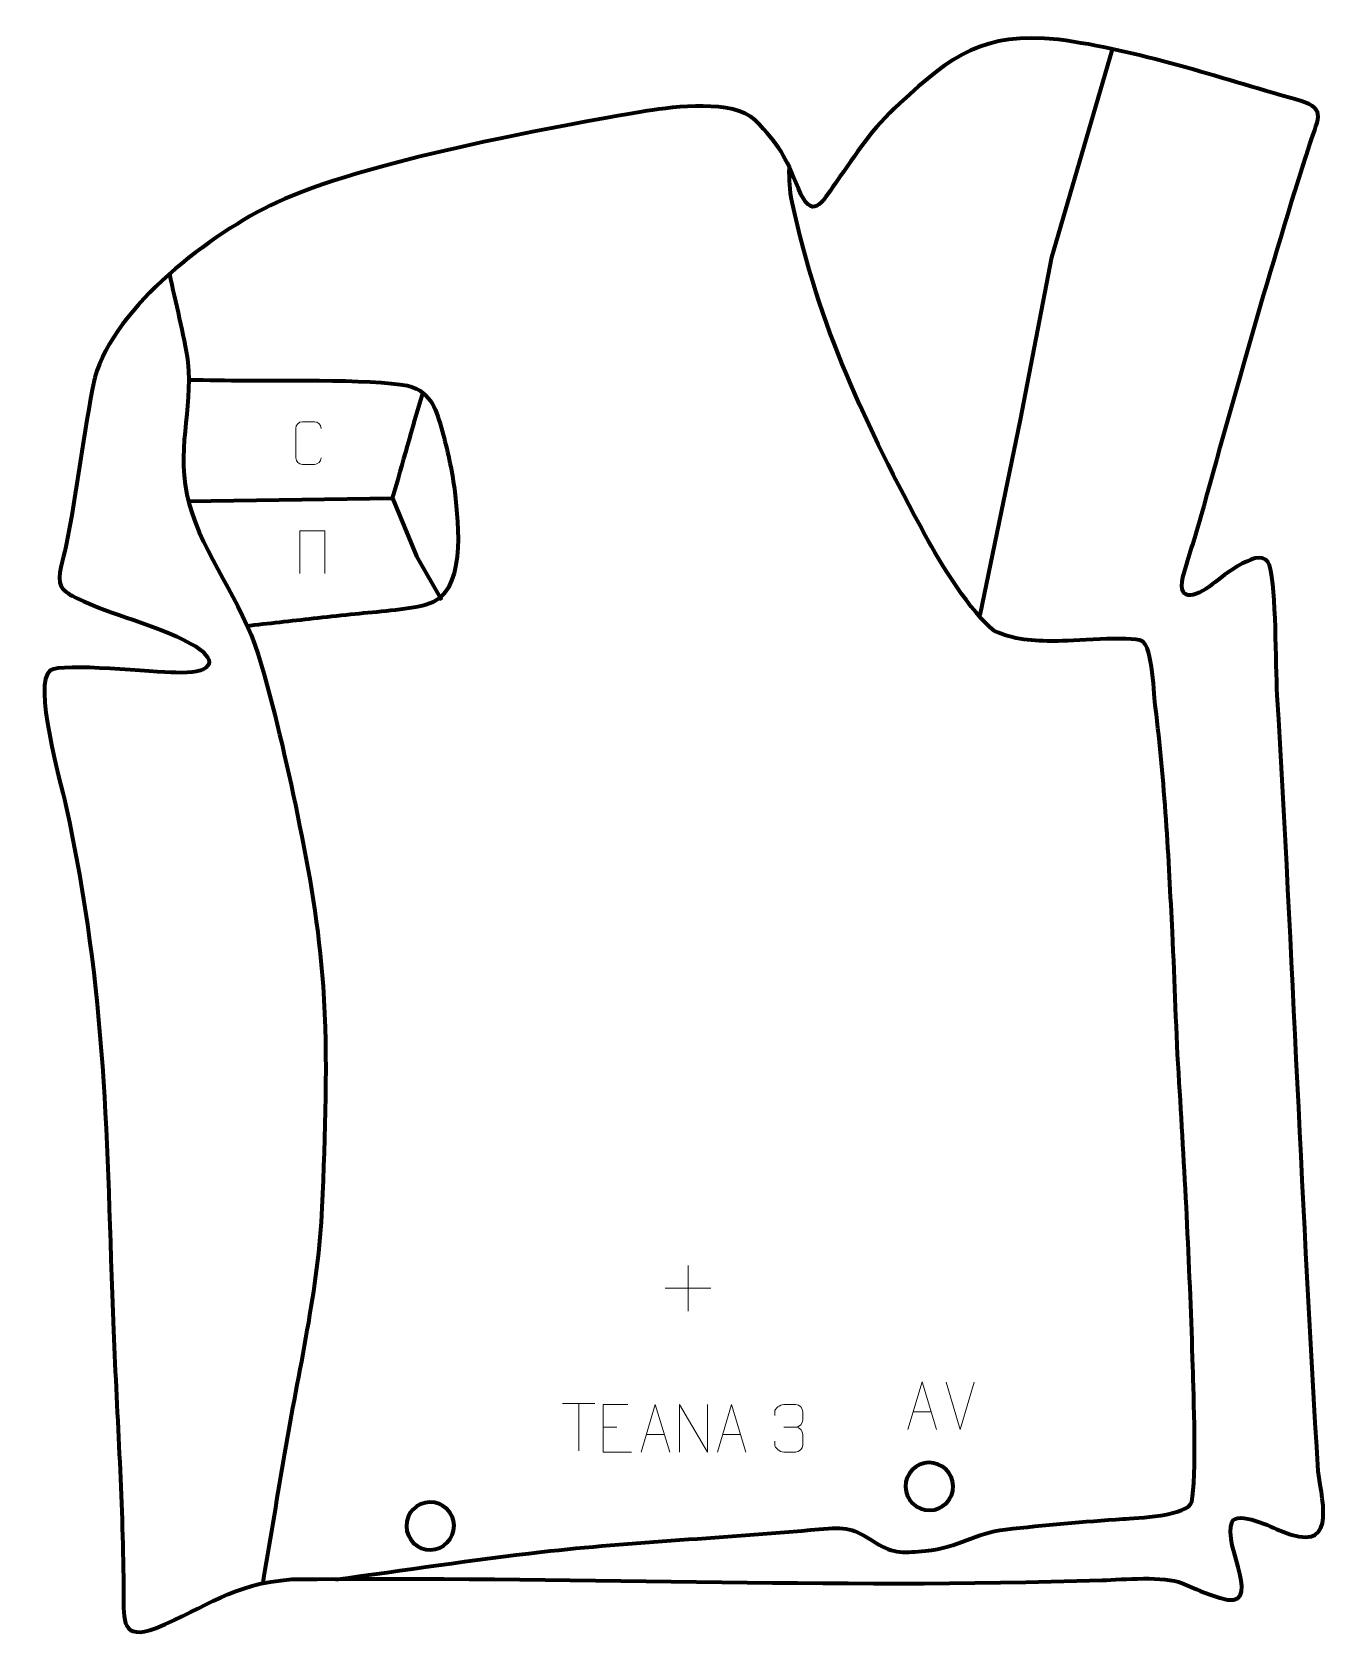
# Model space of a CAD drawing. Header units: millimetres. Extents: x -783 to -98, y 174 to 1019.
import ezdxf

# ---------------------------------------------------------------- set-up
doc = ezdxf.new("R2010")
doc.units = ezdxf.units.MM
doc.header["$MEASUREMENT"] = 0
doc.layers.add('layer 2', color=7, linetype='Continuous')
doc.layers.add('layer 3', color=7, linetype='Continuous')

msp = doc.modelspace()

# ---------------------------------------------------------------- linework, layer by layer
at = {"layer": 'layer 2', "color": 142, "lineweight": 158}
for points, knots in [([(-285.088, 712.8285), (-285.088, 712.8285), (-263.8741, 815.3358), (-263.8741, 815.3358), (-263.8741, 815.3358), (-263.8741, 815.3358), (-247.4255, 900.7877), (-247.4255, 900.7877), (-247.4255, 900.7877), (-247.4255, 900.7877), (-215.5953, 1010.044), (-215.5953, 1010.044)], [0, 0, 0, 0, 0.25, 0.25, 0.25, 0.25, 0.5, 0.5, 0.5, 0.5, 1, 1, 1, 1]), ([(-623.4926, 206.6291), (-587.6048, 211.4536), (-551.1297, 217.0367), (-515.2416, 221.1333), (-515.2416, 221.1333), (-467.6065, 226.5708), (-417.824, 228.4203), (-369.6334, 233.0635), (-369.6334, 233.0635), (-355.3494, 234.4429), (-351.8091, 233.7137), (-339.8364, 225.8889), (-339.8364, 225.8889), (-330.6038, 219.8549), (-324.1268, 220.6875), (-313.7514, 221.6889), (-313.7514, 221.6889), (-295.7987, 223.3877), (-288.0077, 231.085), (-271.7495, 232.9226), (-271.7495, 232.9226), (-251.4149, 235.2207), (-230.2707, 237.0269), (-209.879, 238.4299), (-209.879, 238.4299), (-203.3317, 238.8626), (-175.5724, 239.9978), (-173.9526, 247.4688), (-173.9526, 247.4688), (-171.2464, 259.9506), (-172.9205, 304.3698), (-173.3417, 318.3397), (-173.3417, 318.3397), (-174.8339, 367.8414), (-177.3297, 418.0832), (-180.4963, 467.5325), (-180.4963, 467.5325), (-182.121, 493.5909), (-182.7707, 520.2211), (-184.0757, 546.3813), (-184.0757, 546.3813), (-185.999, 584.9373), (-188.0412, 626.1427), (-192.9678, 664.3532), (-192.9678, 664.3532), (-193.6672, 669.7775), (-194.5166, 696.7686), (-200.0136, 699.2256), (-200.0136, 699.2256), (-206.0049, 701.9035), (-237.525, 699.2319), (-245.8793, 699.2134), (-245.8793, 699.2134), (-256.6033, 699.1897), (-267.8842, 699.7763), (-277.6288, 704.6793), (-277.6288, 704.6793), (-289.3899, 713.2903), (-306.3305, 740.8804), (-313.6554, 754.4092), (-313.6554, 754.4092), (-345.1688, 812.6114), (-369.7275, 864.205), (-383.7551, 929.6225), (-383.7551, 929.6225), (-385.2023, 936.3716), (-385.2701, 941.0243), (-385.2259, 947.8497)], [0, 0, 0, 0, 0.05555556, 0.05555556, 0.05555556, 0.05555556, 0.11111111, 0.11111111, 0.11111111, 0.11111111, 0.16666667, 0.16666667, 0.16666667, 0.16666667, 0.22222222, 0.22222222, 0.22222222, 0.22222222, 0.27777778, 0.27777778, 0.27777778, 0.27777778, 0.33333333, 0.33333333, 0.33333333, 0.33333333, 0.38888889, 0.38888889, 0.38888889, 0.38888889, 0.44444444, 0.44444444, 0.44444444, 0.44444444, 0.5, 0.5, 0.5, 0.5, 0.55555556, 0.55555556, 0.55555556, 0.55555556, 0.61111111, 0.61111111, 0.61111111, 0.61111111, 0.66666667, 0.66666667, 0.66666667, 0.66666667, 0.72222222, 0.72222222, 0.72222222, 0.72222222, 0.77777778, 0.77777778, 0.77777778, 0.77777778, 0.83333333, 0.83333333, 0.83333333, 0.83333333, 0.88888889, 0.88888889, 0.88888889, 0.88888889, 1, 1, 1, 1]), ([(-710.758, 891.9161), (-707.6768, 877.2793), (-703.1669, 860.2415), (-701.0876, 845.7394), (-701.0876, 845.7394), (-698.2853, 820.3757), (-708.0448, 798.919), (-700.3578, 771.1044), (-700.3578, 771.1044), (-693.0444, 744.642), (-672.7659, 720.0578), (-664.1429, 692.1414), (-664.1429, 692.1414), (-655.6736, 664.0056), (-649.4384, 636.5884), (-643.5098, 607.9201), (-643.5098, 607.9201), (-637.2866, 577.899), (-632.225, 548.6968), (-630.0985, 518.054), (-630.0985, 518.054), (-627.4572, 479.9851), (-629.0582, 440.1133), (-630.6406, 401.9058), (-630.6406, 401.9058), (-632.3649, 360.2684), (-643.3232, 314.6504), (-650.3261, 272.8967), (-650.3261, 272.8967), (-653.9781, 251.1238), (-657.63, 229.351), (-661.282, 207.578), (-661.282, 207.578), (-661.282, 207.578), (-661.7799, 204.609), (-661.7799, 204.609)], [0, 0, 0, 0, 0.1, 0.1, 0.1, 0.1, 0.2, 0.2, 0.2, 0.2, 0.3, 0.3, 0.3, 0.3, 0.4, 0.4, 0.4, 0.4, 0.5, 0.5, 0.5, 0.5, 0.6, 0.6, 0.6, 0.6, 0.7, 0.7, 0.7, 0.7, 0.8, 0.8, 0.8, 0.8, 1, 1, 1, 1]), ([(-700.5673, 836.4484), (-690.5736, 836.2871), (-680.58, 836.1258), (-670.5864, 835.9644), (-670.5864, 835.9644), (-653.4659, 835.7536), (-595.4491, 837.1383), (-583.0281, 832.5239), (-583.0281, 832.5239), (-571.9459, 828.4069), (-569.9268, 817.9548), (-567.0649, 807.7542), (-567.0649, 807.7542), (-564.3544, 798.0824), (-562.1207, 787.3767), (-560.8557, 777.4005), (-560.8557, 777.4005), (-559.1154, 760.709), (-554.3479, 723.7448), (-576.0566, 718.2008), (-576.0566, 718.2008), (-586.7094, 715.4803), (-601.9909, 714.5692), (-613.2344, 713.3918), (-613.2344, 713.3918), (-619.7747, 712.6833), (-626.3243, 712.0314), (-632.8616, 711.3061), (-632.8616, 711.3061), (-644.7066, 709.9701), (-656.5519, 708.6368), (-668.3951, 707.2846), (-668.3951, 707.2846), (-668.3951, 707.2846), (-669.875, 707.1155), (-669.875, 707.1155)], [0, 0, 0, 0, 0.1, 0.1, 0.1, 0.1, 0.2, 0.2, 0.2, 0.2, 0.3, 0.3, 0.3, 0.3, 0.4, 0.4, 0.4, 0.4, 0.5, 0.5, 0.5, 0.5, 0.6, 0.6, 0.6, 0.6, 0.7, 0.7, 0.7, 0.7, 0.8, 0.8, 0.8, 0.8, 1, 1, 1, 1]), ([(-700.7654, 772.6366), (-700.7654, 772.6366), (-593.5928, 774.2745), (-593.5928, 774.2745), (-593.5928, 774.2745), (-593.5928, 774.2745), (-580.9655, 743.9009), (-580.9655, 743.9009), (-580.9655, 743.9009), (-580.9655, 743.9009), (-567.803, 720.8617), (-567.803, 720.8617)], [0, 0, 0, 0, 0.25, 0.25, 0.25, 0.25, 0.5, 0.5, 0.5, 0.5, 1, 1, 1, 1])]:
    msp.add_open_spline(points, degree=3, knots=knots, dxfattribs=at)
msp.add_open_spline([(-593.5928, 774.2745), (-588.0114, 793.234), (-583.3291, 810.3939), (-577.7476, 829.3532)], degree=3, dxfattribs=at)
at = {"layer": 'layer 2', "color": 142, "lineweight": 200}
for points in [[(-311.5238, 242.9924), (-318.4266, 242.889), (-324.1063, 248.401), (-324.2097, 255.3037), (-324.2097, 255.3037), (-324.3132, 262.2065), (-318.8012, 267.8862), (-311.8984, 267.9896), (-311.8984, 267.9896), (-304.9956, 268.0931), (-299.316, 262.581), (-299.2125, 255.6783), (-299.2125, 255.6783), (-299.1091, 248.7756), (-304.6211, 243.0959), (-311.5238, 242.9924)], [(-573.61, 222.2288), (-580.5127, 222.1253), (-586.1924, 227.6373), (-586.2958, 234.5401), (-586.2958, 234.5401), (-586.3993, 241.4428), (-580.8873, 247.1225), (-573.9845, 247.226), (-573.9845, 247.226), (-567.0817, 247.3294), (-561.4021, 241.8174), (-561.2986, 234.9147), (-561.2986, 234.9147), (-561.1952, 228.0119), (-566.7072, 222.3322), (-573.61, 222.2288)]]:
    msp.add_open_spline(points, degree=3, knots=[0, 0, 0, 0, 0.2, 0.2, 0.2, 0.2, 0.4, 0.4, 0.4, 0.4, 0.6, 0.6, 0.6, 0.6, 1, 1, 1, 1], dxfattribs=at)
at = {"layer": 'layer 3', "color": 242, "lineweight": 158}
msp.add_open_spline([(-749.9555, 837.5693), (-739.1624, 875.3238), (-689.0856, 913.1801), (-654.4965, 929.4625), (-654.4965, 929.4625), (-609.8015, 950.5021), (-510.3834, 969.0698), (-459.9343, 977.5219), (-459.9343, 977.5219), (-445.3853, 979.8067), (-414.7416, 983.5545), (-403.3143, 972.8114), (-403.3143, 972.8114), (-389.8955, 959.1035), (-387.7213, 954.1287), (-380.4489, 936.7749), (-380.4489, 936.7749), (-373.2385, 919.5688), (-368.5101, 928.8149), (-360.9323, 939.67), (-360.9323, 939.67), (-349.5106, 956.0312), (-342.229, 967.7131), (-327.2654, 981.5642), (-327.2654, 981.5642), (-299.5052, 1006.9567), (-283.8005, 1018.8786), (-244.0708, 1014.9983), (-244.0708, 1014.9983), (-201.1691, 1009.3406), (-161.0853, 995.2411), (-119.6387, 983.6625), (-119.6387, 983.6625), (-102.8712, 979.0127), (-106.9721, 975.2576), (-111.9557, 960.0483), (-111.9557, 960.0483), (-132.5283, 895.6636), (-151.2147, 829.4175), (-169.1017, 764.2032), (-169.1017, 764.2032), (-171.7822, 754.5492), (-175.0308, 745.2886), (-177.7706, 735.7919), (-177.7706, 735.7919), (-182.6953, 718.7215), (-172.4924, 721.8675), (-162.7806, 729.2672), (-162.7806, 729.2672), (-158.0788, 732.9282), (-136.5111, 750.7017), (-133.1621, 739.0536), (-133.1621, 739.0536), (-129.2437, 725.4248), (-130.0393, 688.0148), (-129.0137, 670.8862), (-129.0137, 670.8862), (-120.8852, 535.1335), (-115.9813, 399.2123), (-107.5454, 263.4718), (-107.5454, 263.4718), (-104.9088, 245.1176), (-97.7362, 219.584), (-127.1234, 232.149), (-127.1234, 232.149), (-131.3976, 233.9765), (-149.8702, 242.9728), (-152.6971, 236.961), (-152.6971, 236.961), (-158.4677, 224.689), (-134.0916, 189.3896), (-159.2349, 196.9681), (-159.2349, 196.9681), (-166.3583, 199.1151), (-172.2294, 201.7825), (-179.025, 204.7024), (-179.025, 204.7024), (-188.2109, 208.6495), (-210.0308, 206.6194), (-220.898, 206.2569), (-220.898, 206.2569), (-363.925, 201.4883), (-504.0882, 208.5582), (-646.5294, 206.7438), (-646.5294, 206.7438), (-678.2444, 204.3652), (-690.5004, 192.173), (-717.9096, 181.0819), (-717.9096, 181.0819), (-735.8438, 174.4362), (-734.8068, 184.8698), (-734.8382, 199.2278), (-734.8382, 199.2278), (-735.0404, 244.8904), (-738.2509, 291.604), (-740.0962, 337.3624), (-740.0962, 337.3624), (-744.1163, 440.7323), (-743.3294, 511.7505), (-765.2321, 613.6141), (-765.2321, 613.6141), (-767.7784, 624.6658), (-782.8173, 677.4766), (-773.3004, 683.7754), (-773.3004, 683.7754), (-766.961, 687.9713), (-718.3559, 682.7917), (-707.3984, 682.6613), (-707.3984, 682.6613), (-707.3984, 682.6613), (-704.4281, 682.626), (-704.4281, 682.626), (-704.4281, 682.626), (-687.7157, 682.5736), (-684.5046, 689.6768), (-699.7789, 698.0486), (-699.7789, 698.0486), (-718.4282, 708.2705), (-740.7178, 712.713), (-759.3119, 721.7897), (-759.3119, 721.7897), (-762.2665, 723.2321), (-765.8593, 725.0248), (-767.6379, 727.9112), (-767.6379, 727.9112), (-770.1605, 732.8375), (-766.2944, 743.0457), (-765.1203, 748.8033), (-765.1203, 748.8033), (-759.1278, 778.1923), (-756.0191, 808.1005), (-749.9555, 837.5693)], degree=3, knots=[0, 0, 0, 0, 0.02941176, 0.02941176, 0.02941176, 0.02941176, 0.05882353, 0.05882353, 0.05882353, 0.05882353, 0.08823529, 0.08823529, 0.08823529, 0.08823529, 0.11764706, 0.11764706, 0.11764706, 0.11764706, 0.14705882, 0.14705882, 0.14705882, 0.14705882, 0.17647059, 0.17647059, 0.17647059, 0.17647059, 0.20588235, 0.20588235, 0.20588235, 0.20588235, 0.23529412, 0.23529412, 0.23529412, 0.23529412, 0.26470588, 0.26470588, 0.26470588, 0.26470588, 0.29411765, 0.29411765, 0.29411765, 0.29411765, 0.32352941, 0.32352941, 0.32352941, 0.32352941, 0.35294118, 0.35294118, 0.35294118, 0.35294118, 0.38235294, 0.38235294, 0.38235294, 0.38235294, 0.41176471, 0.41176471, 0.41176471, 0.41176471, 0.44117647, 0.44117647, 0.44117647, 0.44117647, 0.47058824, 0.47058824, 0.47058824, 0.47058824, 0.5, 0.5, 0.5, 0.5, 0.52941176, 0.52941176, 0.52941176, 0.52941176, 0.55882353, 0.55882353, 0.55882353, 0.55882353, 0.58823529, 0.58823529, 0.58823529, 0.58823529, 0.61764706, 0.61764706, 0.61764706, 0.61764706, 0.64705882, 0.64705882, 0.64705882, 0.64705882, 0.67647059, 0.67647059, 0.67647059, 0.67647059, 0.70588235, 0.70588235, 0.70588235, 0.70588235, 0.73529412, 0.73529412, 0.73529412, 0.73529412, 0.76470588, 0.76470588, 0.76470588, 0.76470588, 0.79411765, 0.79411765, 0.79411765, 0.79411765, 0.82352941, 0.82352941, 0.82352941, 0.82352941, 0.85294118, 0.85294118, 0.85294118, 0.85294118, 0.88235294, 0.88235294, 0.88235294, 0.88235294, 0.91176471, 0.91176471, 0.91176471, 0.91176471, 0.94117647, 0.94117647, 0.94117647, 0.94117647, 1, 1, 1, 1], dxfattribs=at)
at = {"layer": 'layer 3', "color": 250, "lineweight": 9}
for points, knots in [([(-631.0903, 795.4271), (-631.2155, 793.3461), (-632.7177, 792.0209), (-634.6414, 792.0112), (-634.6414, 792.0112), (-636.73, 792.0115), (-638.8186, 792.0115), (-640.9069, 792.0112), (-640.9069, 792.0112), (-642.6311, 791.9168), (-644.3975, 793.6047), (-644.3875, 795.4115), (-644.3875, 795.4115), (-644.3871, 800.5797), (-644.3871, 805.7474), (-644.3875, 810.9148), (-644.3875, 810.9148), (-644.3837, 812.8299), (-642.8192, 814.3698), (-640.8913, 814.3577), (-640.8913, 814.3577), (-638.8083, 814.3577), (-636.7248, 814.3577), (-634.6414, 814.3577), (-634.6414, 814.3577), (-632.8979, 814.3895), (-631.1142, 813.0536), (-631.0903, 810.8702)], [0, 0, 0, 0, 0.125, 0.125, 0.125, 0.125, 0.25, 0.25, 0.25, 0.25, 0.375, 0.375, 0.375, 0.375, 0.5, 0.5, 0.5, 0.5, 0.625, 0.625, 0.625, 0.625, 0.75, 0.75, 0.75, 0.75, 1, 1, 1, 1]), ([(-642.3311, 734.6911), (-642.3311, 734.6911), (-642.3311, 757.0414), (-642.3311, 757.0414), (-642.3311, 757.0414), (-642.3311, 757.0414), (-629.2128, 757.0414), (-629.2128, 757.0414), (-629.2128, 757.0414), (-629.2128, 757.0414), (-629.2128, 734.6911), (-629.2128, 734.6911)], [0, 0, 0, 0, 0.25, 0.25, 0.25, 0.25, 0.5, 0.5, 0.5, 0.5, 1, 1, 1, 1]), ([(-322.9282, 285.3517), (-322.9282, 285.3517), (-315.5572, 310.3052), (-315.5572, 310.3052), (-315.5572, 310.3052), (-315.5572, 310.3052), (-307.9873, 285.3517), (-307.9873, 285.3517)], [0, 0, 0, 0, 0.33333333, 0.33333333, 0.33333333, 0.33333333, 1, 1, 1, 1]), ([(-470.0751, 298.4402), (-470.0751, 298.4402), (-482.949, 298.4402), (-482.949, 298.4402), (-482.949, 298.4402), (-482.949, 298.4402), (-482.949, 273.4866), (-482.949, 273.4866), (-482.949, 273.4866), (-482.949, 273.4866), (-468.0832, 273.4866), (-468.0832, 273.4866)], [0, 0, 0, 0, 0.25, 0.25, 0.25, 0.25, 0.5, 0.5, 0.5, 0.5, 1, 1, 1, 1]), ([(-462.9866, 273.4867), (-462.9866, 273.4867), (-455.6156, 298.4402), (-455.6156, 298.4402), (-455.6156, 298.4402), (-455.6156, 298.4402), (-448.0457, 273.4867), (-448.0457, 273.4867)], [0, 0, 0, 0, 0.33333333, 0.33333333, 0.33333333, 0.33333333, 1, 1, 1, 1]), ([(-442.8435, 273.4867), (-442.8435, 273.4867), (-442.8435, 298.4402), (-442.8435, 298.4402), (-442.8435, 298.4402), (-442.8435, 298.4402), (-428.1887, 273.4867), (-428.1887, 273.4867), (-428.1887, 273.4867), (-428.1887, 273.4867), (-428.1887, 298.4402), (-428.1887, 298.4402)], [0, 0, 0, 0, 0.25, 0.25, 0.25, 0.25, 0.5, 0.5, 0.5, 0.5, 1, 1, 1, 1]), ([(-422.9866, 273.4867), (-422.9866, 273.4867), (-415.6156, 298.4402), (-415.6156, 298.4402), (-415.6156, 298.4402), (-415.6156, 298.4402), (-408.0457, 273.4867), (-408.0457, 273.4867)], [0, 0, 0, 0, 0.33333333, 0.33333333, 0.33333333, 0.33333333, 1, 1, 1, 1]), ([(-392.8807, 292.7559), (-392.8807, 292.7559), (-392.8807, 294.6131), (-392.8807, 294.6131), (-392.8807, 294.6131), (-392.895, 296.355), (-390.2305, 298.4731), (-388.1714, 298.4504), (-388.1714, 298.4504), (-386.1073, 298.4504), (-384.0433, 298.4504), (-381.9796, 298.4504), (-381.9796, 298.4504), (-379.7851, 298.4592), (-378.1868, 296.6124), (-378.1424, 294.7003), (-378.1424, 294.7003), (-378.1428, 293.2652), (-378.1428, 291.8301), (-378.1424, 290.3946), (-378.1424, 290.3946), (-378.191, 288.7411), (-379.7936, 286.5111), (-381.9919, 286.5211), (-381.9919, 286.5211), (-379.7882, 286.5099), (-378.1802, 284.7067), (-378.1262, 282.6472), (-378.1262, 282.6472), (-378.1266, 280.8625), (-378.1266, 279.0778), (-378.1262, 277.2927), (-378.1262, 277.2927), (-378.1161, 275.2313), (-380.171, 273.4682), (-381.9919, 273.4763), (-381.9919, 273.4763), (-384.0572, 273.4766), (-386.1224, 273.4766), (-388.188, 273.4763), (-388.188, 273.4763), (-390.3566, 273.4878), (-392.8876, 275.888), (-392.9062, 277.3498), (-392.9062, 277.3498), (-392.9062, 277.3498), (-392.9062, 279.2584), (-392.9062, 279.2584)], [0, 0, 0, 0, 0.07692308, 0.07692308, 0.07692308, 0.07692308, 0.15384615, 0.15384615, 0.15384615, 0.15384615, 0.23076923, 0.23076923, 0.23076923, 0.23076923, 0.30769231, 0.30769231, 0.30769231, 0.30769231, 0.38461538, 0.38461538, 0.38461538, 0.38461538, 0.46153846, 0.46153846, 0.46153846, 0.46153846, 0.53846154, 0.53846154, 0.53846154, 0.53846154, 0.61538462, 0.61538462, 0.61538462, 0.61538462, 0.69230769, 0.69230769, 0.69230769, 0.69230769, 0.76923077, 0.76923077, 0.76923077, 0.76923077, 0.84615385, 0.84615385, 0.84615385, 0.84615385, 1, 1, 1, 1])]:
    msp.add_open_spline(points, degree=3, knots=knots, dxfattribs=at)
for points in [[(-438.4335, 371.5007), (-438.4335, 371.5007), (-438.4335, 347.5228), (-438.4335, 347.5228)], [(-450.4224, 359.5117), (-450.4224, 359.5117), (-426.4445, 359.5117), (-426.4445, 359.5117)], [(-295.5687, 285.3444), (-295.5687, 285.3444), (-302.8905, 310.298), (-302.8905, 310.298)], [(-288.2468, 310.298), (-288.2468, 310.298), (-295.5686, 285.3444), (-295.5686, 285.3444)], [(-504.2745, 299.0138), (-504.2745, 299.0138), (-487.2873, 299.0138), (-487.2873, 299.0138)], [(-495.7807, 274.0838), (-495.7807, 274.0838), (-495.7807, 299.0373), (-495.7807, 299.0373)], [(-320.2056, 294.6011), (-320.2056, 294.6011), (-310.7099, 294.6011), (-310.7099, 294.6011)], [(-482.949, 286.5605), (-482.949, 286.5605), (-475.7809, 286.5605), (-475.7809, 286.5605)], [(-460.264, 282.7361), (-460.264, 282.7361), (-450.7683, 282.7361), (-450.7683, 282.7361)], [(-420.264, 282.7361), (-420.264, 282.7361), (-410.7683, 282.7361), (-410.7683, 282.7361)], [(-388.171, 286.5107), (-388.171, 286.5107), (-381.9746, 286.5107), (-381.9746, 286.5107)]]:
    msp.add_open_spline(points, degree=3, dxfattribs=at)

doc.saveas('drawing.dxf')
